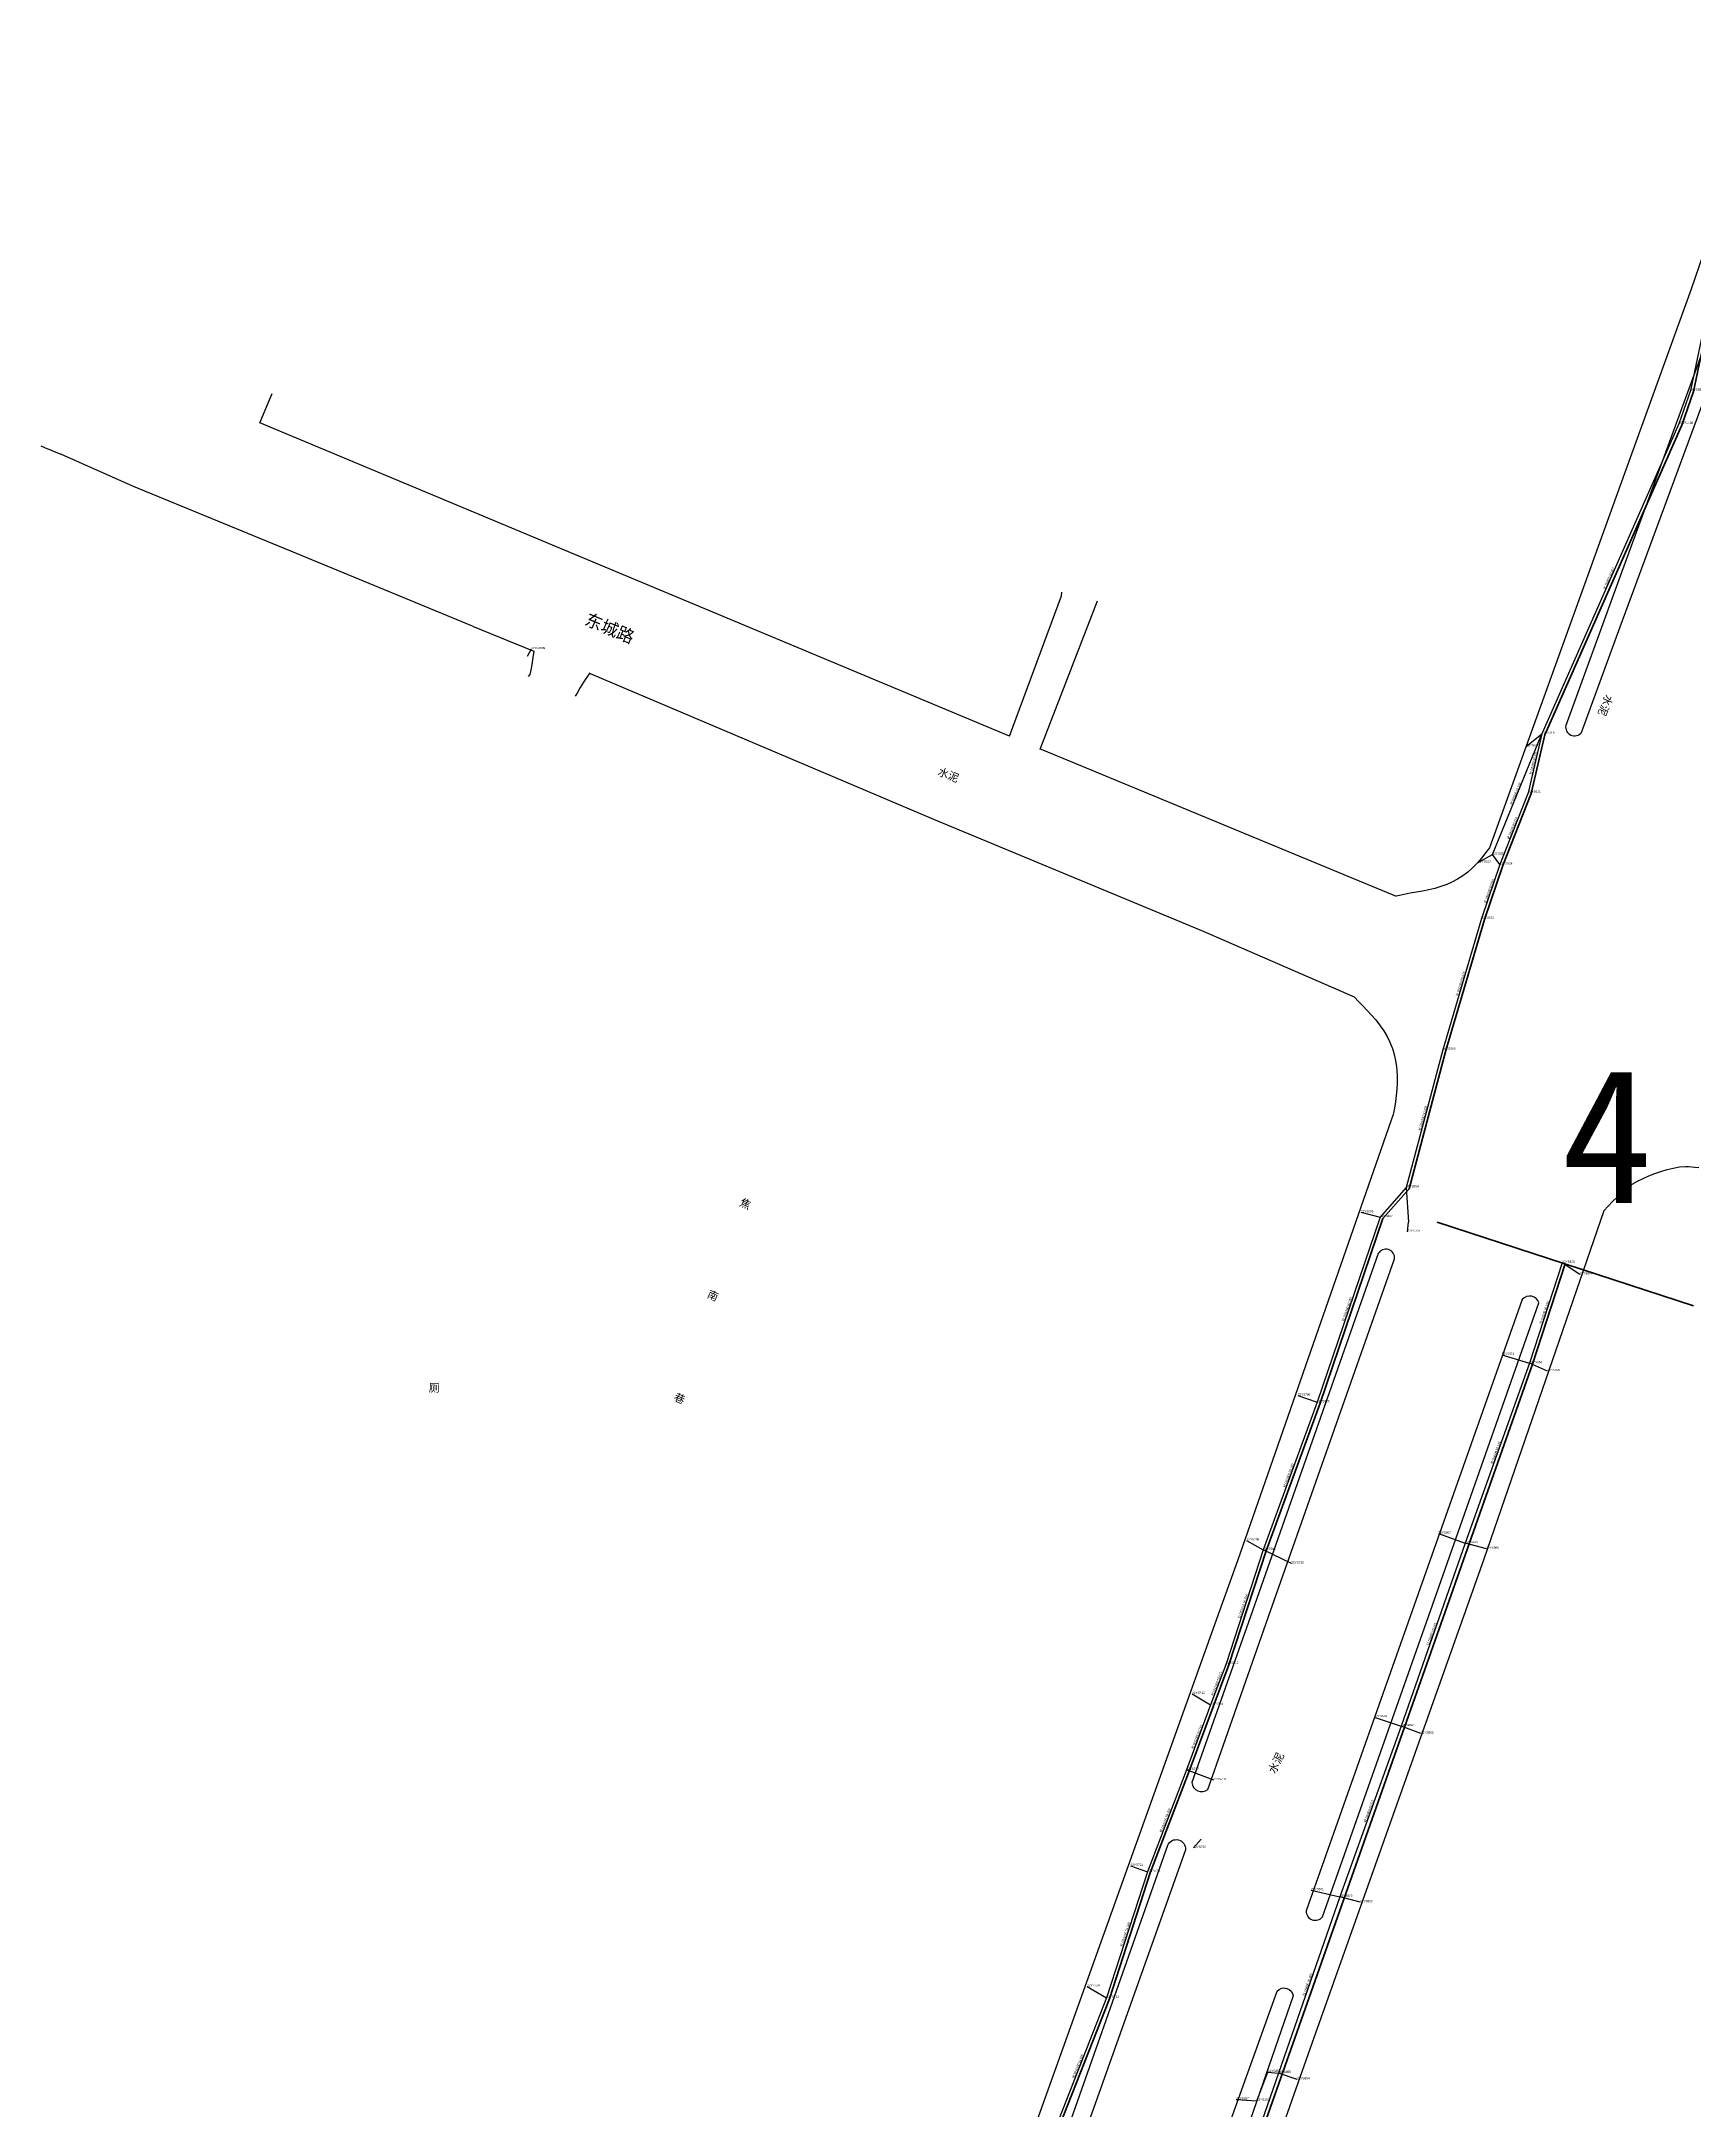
# Model space of a CAD drawing. Extents: x 563510 to 564800, y 3598549 to 3601000.
# Drawn here: x 564248.6 to 564511.8, y 3600170.4 to 3600500 of the extents above; entities that cross this region are included whole.
import ezdxf
from ezdxf.enums import TextEntityAlignment as Align

# ---------------------------------------------------------------- set-up
doc = ezdxf.new("R2010")
doc.units = 0
for name, color, linetype in [('____', 252, 'CONTINUOUS'), ('JM_JM', 252, 'CONTINUOUS'), ('JT_JT', 252, 'CONTINUOUS'), ('YSDSX', 3, 'CONTINUOUS'), ('YSLINE', 3, 'CONTINUOUS'), ('YSLINEflow', 7, 'Continuous'), ('YSXSX', 3, 'CONTINUOUS')]:
    doc.layers.add(name, color=color, linetype=linetype)
doc.styles.add('____', font='____')
doc.styles.add('_______', font='_______')
doc.styles.add('GXDBZ', font='GXDBZ')
doc.styles.add('GXXBZ', font='GXXBZ')
doc.styles.add('HZTXT', font='HZTXT')

msp = doc.modelspace()

# ---------------------------------------------------------------- linework, layer by layer
at = {"layer": 'JT_JT', "linetype": 'CONTINUOUS'}
for points in [[(564524.3257005039, 3600500), (564519.788, 3600485.288000001), (564511.294, 3600460.534), (564500.0000000002, 3600429.241189754)], [(564402.7399814543, 3600389.325801624), (564283.353234698, 3600439.238527277), (564285.3069165087, 3600443.911558303)], [(564248.502, 3600435.564), (564249.423, 3600435.176000002), (564250, 3600434.93407259)], [(564250, 3600434.93407259), (564250.346, 3600434.789), (564251.269, 3600434.405), (564251.639, 3600434.252)], [(564317.2289999999, 3600406.868000001), (564290.073, 3600418.061), (564263.2569999999, 3600429.109), (564251.681, 3600434.277)], [(564500.0000000002, 3600429.241189754), (564479.168, 3600371.521)], [(564402.7399814543, 3600389.325801624), (564411.0232374353, 3600411.709827437), (564411.0922158429, 3600412.261349541)], [(564407.6299910574, 3600387.268073903), (564416.7488281719, 3600410.882548092)], [(564317.215, 3600406.858), (564326.985, 3600402.858)], [(564326.985, 3600402.858), (564326.845, 3600401.868), (564326.728, 3600401.118000001), (564326.555, 3600400.134), (564326.369, 3600399.151), (564326.0814132371, 3600398.817673305)], [(564335.89, 3600399.407), (564335.309, 3600398.593000001), (564334.87, 3600397.936000001), (564334.3570000001, 3600397.078), (564333.869, 3600396.205), (564333.574, 3600395.682)], [(564335.956, 3600399.338), (564390.626, 3600376.089), (564433.5879999999, 3600358.268000001), (564457.631, 3600347.806000001)], [(564464.376, 3600363.808), (564408.191, 3600387.032), (564407.6299910572, 3600387.268073903)], [(564479.168, 3600371.521), (564478.558, 3600370.724), (564477.935, 3600369.939), (564477.284, 3600369.18), (564476.588, 3600368.463000002), (564476.4610000001, 3600368.345000001), (564475.708, 3600367.682), (564474.9010000001, 3600367.079), (564474.052, 3600366.534), (564473.169, 3600366.052), (564472.3829999999, 3600365.697), (564471.445, 3600365.362), (564470.486, 3600365.093000002), (564469.512, 3600364.867), (564468.529, 3600364.669), (564467.541, 3600364.487), (564466.552, 3600364.308), (564465.564, 3600364.125), (564464.582, 3600363.925), (564464.289, 3600363.86)], [(564457.631, 3600347.806000001), (564458.331, 3600347.087), (564459.0270000001, 3600346.366000002), (564459.715, 3600345.639), (564460.3910000001, 3600344.902), (564461.045, 3600344.146000001), (564461.663, 3600343.361), (564461.7760000001, 3600343.206000001), (564462.34, 3600342.377), (564462.85, 3600341.512), (564463.305, 3600340.617), (564463.69, 3600339.692), (564463.723, 3600339.6), (564464.006, 3600338.641000001), (564464.2130000001, 3600337.66), (564464.3570000001, 3600336.666), (564464.41, 3600336.109), (564464.453, 3600335.109), (564464.446, 3600334.107), (564464.4020000001, 3600333.106000001), (564464.324, 3600332.107), (564464.206, 3600331.113), (564464.203, 3600331.091000002), (564464.041, 3600330.104), (564463.902, 3600329.316)], [(564463.8879999999, 3600329.232), (564439.036, 3600257.974), (564436.1807485747, 3600250)], [(564499.9999999999, 3600316.397666207), (564500.219, 3600316.607), (564500.9680000001, 3600317.262), (564501.759, 3600317.856), (564501.8979999999, 3600317.948000002), (564502.746, 3600318.459), (564503.639, 3600318.901), (564504.561, 3600319.297), (564505.505, 3600319.658000001), (564506.463, 3600319.987), (564506.473, 3600319.99), (564507.445, 3600320.285), (564508.425, 3600320.535), (564509.411, 3600320.722), (564510.4010000001, 3600320.814), (564510.8549999999, 3600320.811), (564511.848, 3600320.703), (564512.5079999999, 3600320.613)], [(564497.39, 3600313.737), (564498.086, 3600314.471000001), (564498.786, 3600315.199), (564499.494, 3600315.914), (564499.9999999999, 3600316.397666207)], [(564497.39, 3600313.737), (564478.251, 3600258.219), (564475.3307498575, 3600250)], [(564436.1807485747, 3600250), (564396.6429999999, 3600139.581), (564381.629, 3600096.835), (564372.8489999999, 3600071.945), (564368.34, 3600059.591)], [(564475.3307498575, 3600250), (564450.8570000001, 3600181.119), (564424.574, 3600106.465), (564406.923, 3600057.929), (564393.067, 3600017.59), (564388.943, 3600005.546000001)]]:
    msp.add_lwpolyline(points, dxfattribs=at)
for points in [[(564500, 3600406.724144973), (564513.545, 3600443.528), (564521.6108392645, 3600465.957336163, 0.6910669461134635), (564519.0709999999, 3600466.961), (564500, 3600414.820870891)], [(564500, 3600414.820870891), (564499.9999999999, 3600414.82087089), (564491.3026223902, 3600391.046249975, 0.7805885333660619), (564493.8239999998, 3600389.943), (564493.824, 3600389.943), (564500, 3600406.724144973)]]:
    msp.add_lwpolyline(points, format="xyb", dxfattribs=at)
at = {"layer": 'JT_JT'}
for points in [[(564444.3222766146, 3600250), (564464.0659398198, 3600306.095076078, 0.8032477729249292), (564461.4549999998, 3600306.909), (564441.4058228697, 3600250)], [(564469.7507420675, 3600250), (564487.0403804369, 3600299.06005116, 0.6168850100840221), (564484.3999999999, 3600299.581), (564466.8618286506, 3600250)], [(564441.4058228697, 3600250), (564431.7657036479, 3600222.648567862, 0.6115110472306704), (564434.3099999999, 3600221.555), (564444.3222766146, 3600250)], [(564466.8618286506, 3600250), (564449.9540032404, 3600202.200902881, 0.7040001174291002), (564452.5793178672, 3600201.266638286), (564469.7507420675, 3600250)]]:
    msp.add_lwpolyline(points, format="xyb", dxfattribs=at)
for points in [[(564402.3607147905, 3600132.113778489, -0.6982079111208168), (564399.8451413029, 3600132.99696802), (564427.923, 3600212.684, -0.852143925403771), (564430.7551984995, 3600211.948274276)], [(564436.2335938292, 3600154.90854478, -0.5362660818122859), (564433.3179061575, 3600155.854739046), (564445.3671286756, 3600189.451412727, -0.6405147193351785), (564447.918, 3600188.68)]]:
    msp.add_lwpolyline(points, format="xyb", close=True, dxfattribs=at)
at = {"layer": 'YSLINE', "linetype": 'CONTINUOUS'}
for p, q in [((564516.895, 3600471.649), (564511.175, 3600444.374)), ((564511.175, 3600444.374), (564509.349, 3600439.079)), ((564509.349, 3600439.079), (564487.522, 3600389.714)), ((564326.544, 3600403.205), (564325.913, 3600402.015)), ((564479.651, 3600370.466), (564487.522, 3600389.714)), ((564485.085, 3600387.728), (564487.522, 3600389.714)), ((564487.522, 3600389.714), (564485.332, 3600380.328)), ((564485.332, 3600380.328), (564480.834, 3600368.89)), ((564477.376, 3600369.209), (564479.651, 3600370.466)), ((564480.834, 3600368.89), (564477.9, 3600360.265)), ((564480.834, 3600368.89), (564479.651, 3600370.466)), ((564477.9, 3600360.265), (564471.753, 3600339.393)), ((564471.753, 3600339.393), (564465.9, 3600317.467)), ((564465.9, 3600317.467), (564461.751, 3600312.737)), ((564465.9, 3600317.467), (564466.251, 3600311.936)), ((564461.751, 3600312.737), (564451.723, 3600283.24)), ((564458.689, 3600313.494), (564461.751, 3600312.737)), ((564466.122, 3600310.39), (564466.251, 3600311.936)), ((564490.763, 3600305.428), (564485.554, 3600289.458)), ((564493.548, 3600303.608), (564490.763, 3600305.428)), ((564485.554, 3600289.458), (564475.306, 3600260.797)), ((564481.131, 3600290.789), (564485.554, 3600289.458)), ((564488.43, 3600288.197), (564485.554, 3600289.458)), ((564451.723, 3600283.24), (564443.114, 3600259.723)), ((564448.632, 3600284.3), (564451.723, 3600283.24)), ((564471.034, 3600262.32), (564475.306, 3600260.797)), ((564443.114, 3600259.723), (564437.211, 3600241.593)), ((564440.501, 3600261.218), (564443.114, 3600259.723)), ((564447.626, 3600257.539), (564443.114, 3600259.723)), ((564475.306, 3600260.797), (564465.087, 3600231.66)), ((564478.682, 3600259.89), (564475.306, 3600260.797)), ((564437.211, 3600241.593), (564434.752, 3600235.043)), ((564431.827, 3600236.775), (564434.752, 3600235.043)), ((564434.752, 3600235.043), (564430.902, 3600224.669)), ((564460.813, 3600233.08), (564465.087, 3600231.66)), ((564465.087, 3600231.66), (564455.344, 3600204.449)), ((564468.257, 3600230.457), (564465.087, 3600231.66)), ((564430.902, 3600224.669), (564424.683, 3600208.448)), ((564435.247, 3600223.05), (564430.902, 3600224.669)), ((564432.032, 3600212.24), (564433.272, 3600213.628)), ((564422.016, 3600209.393), (564424.683, 3600208.448)), ((564424.683, 3600208.448), (564418.168, 3600188.389)), ((564455.344, 3600204.449), (564445.553, 3600176.393)), ((564450.78, 3600205.515), (564455.344, 3600204.449)), ((564458.575, 3600203.597), (564455.344, 3600204.449)), ((564415.104, 3600190.191), (564418.168, 3600188.389)), ((564418.168, 3600188.389), (564409.562, 3600166.422)), ((564445.553, 3600176.393), (564439.291, 3600158.35)), ((564442.135, 3600171.989), (564443.895, 3600176.554)), ((564443.895, 3600176.554), (564445.553, 3600176.393)), ((564448.538, 3600175.386), (564445.553, 3600176.393)), ((564438.843, 3600172.2), (564442.135, 3600171.989))]:
    msp.add_line(p, q, dxfattribs=at)
at = {"layer": 'YSLINEflow', "color": 7, "lineweight": 211}
for points in [[(564517.3799700231, 3600471.525466873), (564511.6579135571, 3600444.240660909), (564509.8148137479, 3600438.896075208), (564487.998262699, 3600389.5547070624), (564485.8106444202, 3600380.1789147495), (564481.3035942107, 3600368.7179008997), (564478.3767016138, 3600360.11379434), (564472.2344365909, 3600339.257871848), (564466.352944682, 3600317.2251379346), (564462.192408179, 3600312.4819859318), (564452.1945230056, 3600283.0735676074), (564443.5866353902, 3600259.5596062816), (564437.6829992962, 3600241.4276526333), (564431.3698253664, 3600224.4925158946), (564425.1545244831, 3600208.2811642895), (564418.6389615692, 3600188.220431137), (564410.028811587, 3600166.242838218)], [(564470.8314607836, 3600311.929151395), (564511.6452446406, 3600298.616753141)], [(564491.2383527121, 3600305.272952268), (564486.0271741835, 3600289.296273232), (564439.7620178728, 3600158.182193759), (564405.1707717016, 3600063.4919842365), (564502.5487775089, 3600041.55380006)]]:
    msp.add_lwpolyline(points, dxfattribs=at)

# ---------------------------------------------------------------- texts
at = {"layer": '____', "style": '____'}
msp.add_text('东城路', height=2, rotation=337.3869769276977, dxfattribs=at).set_placement((564338.4658823706, 3600405.050880881), align=Align.BOTTOM_CENTER)
at = {"layer": 'JM_JM', "linetype": 'CONTINUOUS', "style": 'HZTXT'}
msp.add_text('厕', height=1.25, dxfattribs=at).set_placement((564310.24723034, 3600284.907793239))
at = {"layer": 'JT_JT', "linetype": 'CONTINUOUS', "style": 'HZTXT'}
for rotation, p in [(247.9263064469641, (564497.6987837728, 3600396.052326896)), (338.8659764542065, (564391.1930000368, 3600383.193024367)), (64.82114575596742, (564445.0349817312, 3600223.977207282))]:
    msp.add_text('水泥', height=1.25, rotation=rotation, dxfattribs=at).set_placement(p)
at = {"layer": 'JT_JT', "linetype": 'CONTINUOUS', "style": '_______'}
for s, p in [('焦', (564360.6958725936, 3600314.882715835)), ('南', (564355.5260880209, 3600300.255558275)), ('巷', (564350.2091821422, 3600283.897750616))]:
    msp.add_text(s, height=1.25, rotation=335.8466582928997, dxfattribs=at).set_placement(p, align=Align.MIDDLE)
at = {"layer": 'YSDSX', "style": 'GXDBZ'}
for s, p in [('30YS888', (564511.175, 3600444.374)), ('30YS1100', (564509.349, 3600439.079)), ('02YS1609', (564326.544, 3600403.205)), ('22YS619', (564485.085, 3600387.728)), ('22YS618', (564487.522, 3600389.714)), ('22YS621', (564485.332, 3600380.328)), ('22YS622', (564479.651, 3600370.466)), ('22YS623', (564477.376, 3600369.209)), ('22YS624', (564480.834, 3600368.89)), ('22YS625', (564477.9, 3600360.265)), ('30YS893', (564471.753, 3600339.393)), ('30YS894', (564465.9, 3600317.467)), ('22YS698', (564458.689, 3600313.494)), ('22YS697', (564461.751, 3600312.737)), ('22YS701', (564466.122, 3600310.39)), ('22YS873', (564490.763, 3600305.428)), ('22YS874', (564493.548, 3600303.608)), ('22YS871', (564481.131, 3600290.789)), ('22YS869', (564485.554, 3600289.458)), ('22YS870', (564488.43, 3600288.197)), ('22YS706', (564448.632, 3600284.3)), ('22YS705', (564451.723, 3600283.24)), ('22YS867', (564471.034, 3600262.32)), ('22YS709', (564440.501, 3600261.218)), ('22YS708', (564443.114, 3600259.723)), ('22YS865', (564475.306, 3600260.797)), ('22YS866', (564478.682, 3600259.89)), ('22YS710', (564447.626, 3600257.539)), ('22YS712', (564437.211, 3600241.593)), ('22YS715', (564431.827, 3600236.775)), ('22YS714', (564434.752, 3600235.043)), ('22YS864', (564460.813, 3600233.08)), ('22YS862', (564465.087, 3600231.66)), ('22YS863', (564468.257, 3600230.457)), ('22YS717', (564430.902, 3600224.669)), ('22YS718', (564435.247, 3600223.05)), ('22YS735', (564432.032, 3600212.24)), ('22YS721', (564422.016, 3600209.393)), ('22YS720', (564424.683, 3600208.448)), ('22YS861', (564450.78, 3600205.515)), ('22YS859', (564455.344, 3600204.449)), ('22YS860', (564458.575, 3600203.597)), ('22YS724', (564415.104, 3600190.191)), ('22YS723', (564418.168, 3600188.389)), ('22YS853', (564443.895, 3600176.554)), ('22YS855', (564445.553, 3600176.393)), ('22YS854', (564448.538, 3600175.386)), ('22YS857', (564438.843, 3600172.2)), ('22YS856', (564442.135, 3600171.989))]:
    msp.add_text(s, height=0.35, dxfattribs=at).set_placement(p)
at = {"layer": 'YSLINEflow', "color": 7}
msp.add_text('4', height=21.465, dxfattribs=at).set_placement((564497.8945518391, 3600325.6798441964), align=Align.MIDDLE_CENTER)
at = {"layer": 'YSXSX', "style": 'GXXBZ'}
for s, rotation, p in [('砼 DN800 60.607', 66.14712753435815, (564498.4355, 3600414.3965)), ('砼 DN800 60.321', 76.86636671143435, (564486.427, 3600385.021)), ('砼 DN600 60.328', 67.75909033252282, (564483.5865, 3600380.09)), ('砼 DN800 60.269', 68.53274159360555, (564483.0830000001, 3600374.609)), ('砼 DN1000 60.044', 71.21303837146691, (564479.3670000001, 3600364.5775)), ('砼 DN1000 60.074', 73.5898067200734, (564474.8265, 3600349.829)), ('砼 DN1000 60.183', 75.05378632881131, (564468.8265, 3600328.43)), ('砼 DN1000 60.355', 71.2236761925585, (564456.737, 3600297.9885)), ('砼 DN600 60.100', 71.93501940541066, (564488.1585, 3600297.443)), ('砼 DN600 60.118', 70.3250331084441, (564480.4299999999, 3600275.1275)), ('砼 DN1000 60.380', 69.89355726416092, (564447.4184999999, 3600271.4815)), ('砼 DN1000 60.224', 71.96511944902599, (564440.1625, 3600250.658)), ('砼 DN600 60.141', 70.67308918303677, (564470.1965000001, 3600246.2285)), ('砼 DN1000 60.073', 69.42287102587026, (564435.9815, 3600238.318)), ('砼 DN1000 59.761', 69.63910042930277, (564432.827, 3600229.856)), ('砼 DN600 60.079', 70.29990704225783, (564460.2155, 3600218.0545)), ('砼 DN1000 59.760', 69.02358403071129, (564427.7925, 3600216.558500001)), ('砼 DN1000 59.568', 72.00662816318555, (564421.4254999999, 3600198.4185)), ('砼 DN600 60.095', 70.76200610462826, (564450.4484999999, 3600190.421)), ('砼 DN1000 59.626', 68.6062735027142, (564413.865, 3600177.4055))]:
    msp.add_text(s, height=0.35, rotation=rotation, dxfattribs=at).set_placement(p, align=Align.BOTTOM_CENTER)

doc.saveas('drawing.dxf')
